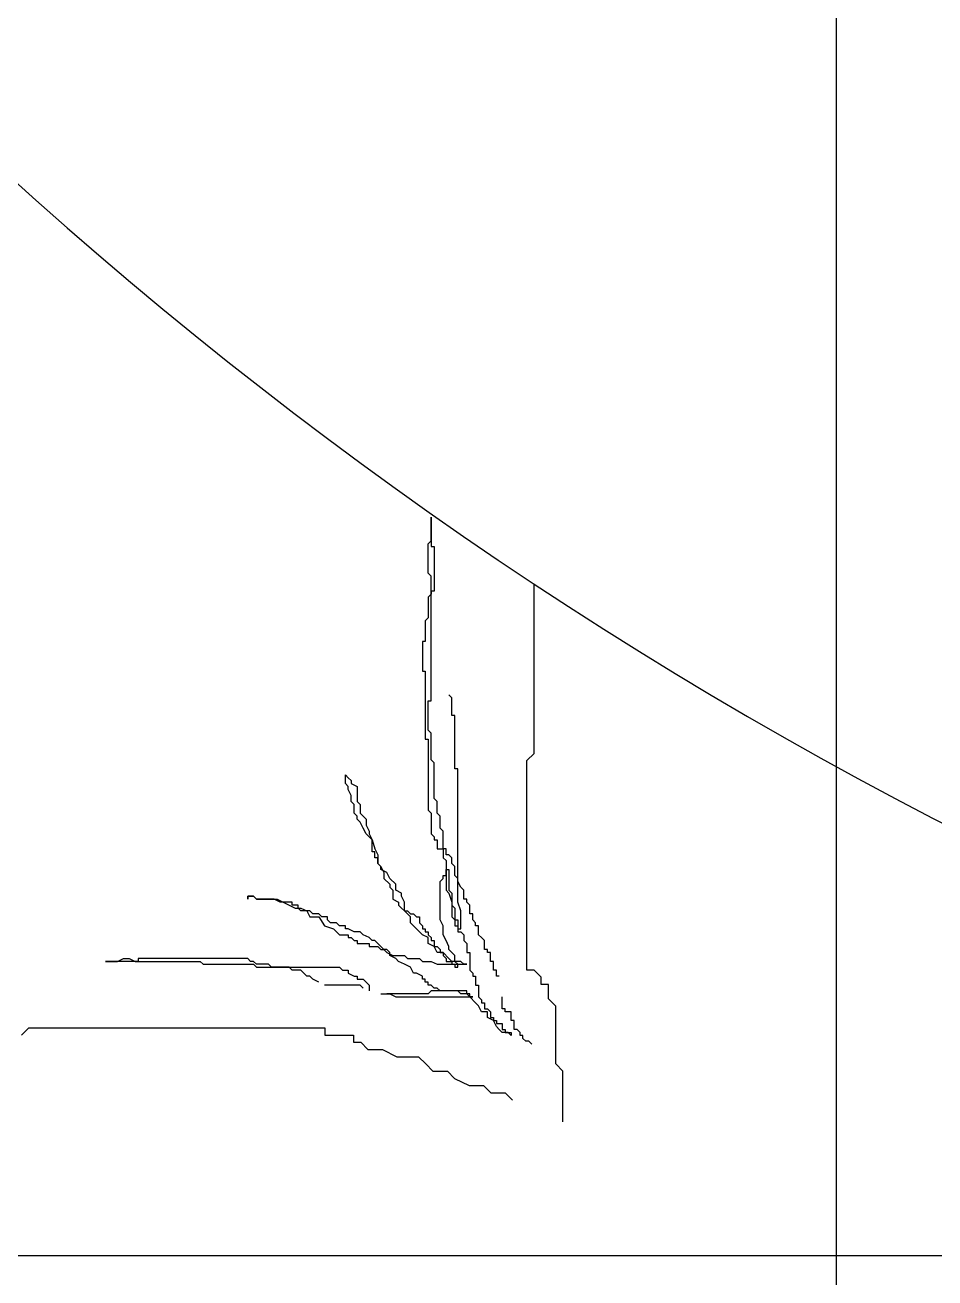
# Model space of a CAD drawing. Extents: x 182769.15 to 182771.38, y 101811.72 to 101812.21.
# Drawn here: x 182769.64168 to 182769.644893, y 101812.012698 to 101812.017123 of the extents above; entities that cross this region are included whole.
import ezdxf

# ---------------------------------------------------------------- set-up
doc = ezdxf.new("R2010")
doc.units = 0
doc.header["$MEASUREMENT"] = 0
doc.layers.add('iç yatay', color=3, linetype='Continuous')
doc.layers.add('tefriş', color=21, linetype='Continuous')

msp = doc.modelspace()

# ---------------------------------------------------------------- linework, layer by layer
at = {"layer": 'iç yatay'}
msp.add_line((182769.6445438637, 101812.0312237126), (182769.6445438637, 101811.9924083318), dxfattribs=at)
at = {"layer": 'tefriş', "color": 8}
for p, q in [((182769.6431139118, 101812.0153016103), (182769.6431139118, 101812.0153853186)), ((182769.6431139118, 101812.0153853186), (182769.6431139118, 101812.0152806857)), ((182769.6431034573, 101812.0152911529), (182769.6431139118, 101812.0153016103)), ((182769.6431034573, 101812.01518652), (182769.6431034573, 101812.0152911529)), ((182769.6431139118, 101812.0152806857), (182769.6431243663, 101812.0152806857)), ((182769.6431243663, 101812.0152806857), (182769.6431243663, 101812.0151237461)), ((182769.6431139118, 101812.0151760625), (182769.6431034573, 101812.01518652)), ((182769.6431139118, 101812.0147366162), (182769.6431139118, 101812.0151760625)), ((182769.6434770244, 101812.014550572), (182769.6434770244, 101812.0151497691)), ((182769.6431139118, 101812.0151132789), (182769.6431034573, 101812.0151028215)), ((182769.6431034573, 101812.0151028215), (182769.6431034573, 101812.0150295804)), ((182769.6431243663, 101812.0151237461), (182769.6431139118, 101812.0151237461)), ((182769.6431139118, 101812.0151237461), (182769.6431139118, 101812.0151132789)), ((182769.6431034573, 101812.0150295804), (182769.6430930027, 101812.0150191133)), ((182769.6430930027, 101812.0150191133), (182769.6430930027, 101812.0149458722)), ((182769.6430930027, 101812.0149458722), (182769.6430825535, 101812.0149458722)), ((182769.6430825535, 101812.0149458722), (182769.6430825535, 101812.014841249)), ((182769.6430825535, 101812.014841249), (182769.6430930027, 101812.014841249)), ((182769.6430930027, 101812.014841249), (182769.6430930027, 101812.0146006012)), ((182769.6431034573, 101812.0147366162), (182769.6431139118, 101812.0147366162)), ((182769.6431034573, 101812.014631993), (182769.6431034573, 101812.0147366162)), ((182769.6431870882, 101812.0147470833), (182769.6431766336, 101812.0147575408)), ((182769.6431870882, 101812.0146842997), (182769.6431870882, 101812.0147470833)), ((182769.6431975427, 101812.0146842997), (182769.6431870882, 101812.0146842997)), ((182769.6431975427, 101812.0144959683), (182769.6431975427, 101812.0146842997)), ((182769.6430930027, 101812.0146006012), (182769.6431034573, 101812.0146006012)), ((182769.6431139118, 101812.0146215258), (182769.6431034573, 101812.014631993)), ((182769.6431034573, 101812.0146006012), (182769.6431034573, 101812.0143494959)), ((182769.6431139118, 101812.0145273601), (182769.6431139118, 101812.0146215258)), ((182769.6431243663, 101812.0145169027), (182769.6431139118, 101812.0145273601)), ((182769.6431243663, 101812.0143913452), (182769.6431243663, 101812.0145169027)), ((182769.6434515267, 101812.0145250535), (182769.6434770244, 101812.014550572)), ((182769.6434515267, 101812.0137850735), (182769.6434515267, 101812.0145250535)), ((182769.6428107517, 101812.0144436616), (182769.6428107517, 101812.0144750437)), ((182769.6428107517, 101812.0144750437), (182769.6428212063, 101812.0144645862)), ((182769.6432079972, 101812.0144959683), (182769.6431975427, 101812.0144959683)), ((182769.6432079972, 101812.0140251399), (182769.6432079972, 101812.0144959683)), ((182769.6428212063, 101812.0144331944), (182769.6428107517, 101812.0144436616)), ((182769.6428212063, 101812.0144645862), (182769.6428316608, 101812.0144541191)), ((182769.6428212063, 101812.014422737), (182769.6428212063, 101812.0144331944)), ((182769.6428316608, 101812.0144018026), (182769.6428212063, 101812.014422737)), ((182769.6428316608, 101812.0144541191), (182769.6428316608, 101812.0144436616)), ((182769.6428316608, 101812.0144436616), (182769.6428525699, 101812.0144331944)), ((182769.6428525699, 101812.0144331944), (182769.6428525699, 101812.014380878)), ((182769.6428316608, 101812.014380878), (182769.6428316608, 101812.0144018026)), ((182769.6428421153, 101812.0143704205), (182769.6428316608, 101812.014380878)), ((182769.6428525699, 101812.014380878), (182769.6428630244, 101812.0143704205)), ((182769.6431348209, 101812.014380878), (182769.6431243663, 101812.0143913452)), ((182769.6431348209, 101812.0143390287), (182769.6431348209, 101812.014380878)), ((182769.6428421153, 101812.0143390287), (182769.6428421153, 101812.0143704205)), ((182769.6428525699, 101812.0143285713), (182769.6428421153, 101812.0143390287)), ((182769.6428630244, 101812.0143704205), (182769.6428630244, 101812.0143390287)), ((182769.6428630244, 101812.0143390287), (182769.642873479, 101812.0143285713)), ((182769.6431034573, 101812.0143494959), (182769.6431139118, 101812.0143390287)), ((182769.6431139118, 101812.0143390287), (182769.6431139118, 101812.0142657877)), ((182769.6431452754, 101812.0143285713), (182769.6431348209, 101812.0143390287)), ((182769.6428525699, 101812.0143181041), (182769.6428525699, 101812.0143285713)), ((182769.6428630244, 101812.0143076369), (182769.6428525699, 101812.0143181041)), ((182769.642873479, 101812.0142867123), (182769.6428630244, 101812.0143076369)), ((182769.642873479, 101812.0143285713), (182769.6428839281, 101812.0143181041)), ((182769.6428839281, 101812.0143181041), (182769.6428839281, 101812.0142971795)), ((182769.6428839281, 101812.0142971795), (182769.6428943826, 101812.0142762548)), ((182769.6431452754, 101812.0142867123), (182769.6431452754, 101812.0143285713)), ((182769.6428839281, 101812.0142657877), (182769.642873479, 101812.0142867123)), ((182769.6428943826, 101812.0142553302), (182769.6428839281, 101812.0142657877)), ((182769.6428943826, 101812.0142762548), (182769.6428943826, 101812.0142657877)), ((182769.6428943826, 101812.0142657877), (182769.6429048372, 101812.0142448631)), ((182769.6429048372, 101812.0142448631), (182769.6428943826, 101812.0142553302)), ((182769.6429048372, 101812.0142030138), (182769.6429048372, 101812.0142448631)), ((182769.6429048372, 101812.0142448631), (182769.6429152917, 101812.0142134713)), ((182769.6431139118, 101812.0142657877), (182769.6431243663, 101812.0142553302)), ((182769.6431243663, 101812.0142553302), (182769.6431243663, 101812.0142448631)), ((182769.6431243663, 101812.0142448631), (182769.6431348209, 101812.0142448631)), ((182769.6431348209, 101812.0142448631), (182769.6431348209, 101812.0142134713)), ((182769.6431557299, 101812.0142762548), (182769.6431452754, 101812.0142867123)), ((182769.6431557299, 101812.0142134713), (182769.6431557299, 101812.0142762548)), ((182769.6429152917, 101812.0142030138), (182769.6429048372, 101812.0142030138)), ((182769.6429152917, 101812.0142134713), (182769.6429257463, 101812.0141925466)), ((182769.6429152917, 101812.0141820891), (182769.6429152917, 101812.0142030138)), ((182769.6431348209, 101812.0142134713), (182769.6431557299, 101812.0142134713)), ((182769.6431661791, 101812.0142134713), (182769.6431557299, 101812.0142134713)), ((182769.6431557299, 101812.0142134713), (182769.6431557299, 101812.0141820891)), ((182769.6431661791, 101812.0141925466), (182769.6431661791, 101812.0142134713)), ((182769.6429257463, 101812.0141820891), (182769.6429152917, 101812.0141820891)), ((182769.6429257463, 101812.0141925466), (182769.6429257463, 101812.0141611645)), ((182769.6429257463, 101812.0141611645), (182769.6429257463, 101812.0141820891)), ((182769.6429362008, 101812.0141506973), (182769.6429257463, 101812.0141611645)), ((182769.6429257463, 101812.0141611645), (182769.6429362008, 101812.0141506973)), ((182769.6431557299, 101812.0141820891), (182769.6431661791, 101812.014171622)), ((182769.6431766336, 101812.0141925466), (182769.6431661791, 101812.0141925466)), ((182769.6431661791, 101812.014171622), (182769.6431661791, 101812.0141402302)), ((182769.6431870882, 101812.0141820891), (182769.6431766336, 101812.0141925466)), ((182769.6431870882, 101812.0141611645), (182769.6431870882, 101812.0141820891)), ((182769.6431975427, 101812.0141506973), (182769.6431870882, 101812.0141611645)), ((182769.6429362008, 101812.0141402302), (182769.6429362008, 101812.0141506973)), ((182769.6429362008, 101812.0141506973), (182769.6429466553, 101812.0141297727)), ((182769.6429571045, 101812.0141297727), (182769.6429362008, 101812.0141402302)), ((182769.6429466553, 101812.0141297727), (182769.6429466553, 101812.0141088481)), ((182769.642967559, 101812.0141088481), (182769.6429571045, 101812.0141297727)), ((182769.6431557299, 101812.0141193056), (182769.6431661791, 101812.0141193056)), ((182769.6431557299, 101812.0141088481), (182769.6431557299, 101812.0141193056)), ((182769.6431661791, 101812.0141402302), (182769.6431766336, 101812.0141402302)), ((182769.6431661791, 101812.0141193056), (182769.6431661791, 101812.0141402302)), ((182769.6431661791, 101812.0141402302), (182769.6431661791, 101812.0140669988)), ((182769.6431766336, 101812.0141402302), (182769.6431766336, 101812.0140669988)), ((182769.6431975427, 101812.0141193056), (182769.6431975427, 101812.0141506973)), ((182769.6432079972, 101812.0141088481), (182769.6431975427, 101812.0141193056)), ((182769.6429466553, 101812.0141088481), (182769.642967559, 101812.0140879235)), ((182769.6429884681, 101812.0140879235), (182769.642967559, 101812.0141088481)), ((182769.642967559, 101812.0140879235), (182769.642967559, 101812.0140774563)), ((182769.642967559, 101812.0140774563), (182769.6429780136, 101812.0140669988)), ((182769.6429780136, 101812.0140669988), (182769.6429780136, 101812.014035607)), ((182769.6429884681, 101812.0140669988), (182769.6429884681, 101812.0140879235)), ((182769.6430093772, 101812.0140565317), (182769.6429884681, 101812.0140669988)), ((182769.6431452754, 101812.0140983809), (182769.6431557299, 101812.0141088481)), ((182769.6431452754, 101812.013962366), (182769.6431452754, 101812.0140983809)), ((182769.6431661791, 101812.0140669988), (182769.6431766336, 101812.0140565317)), ((182769.6431766336, 101812.0140669988), (182769.6431870882, 101812.0140565317)), ((182769.6432079972, 101812.0140983809), (182769.6432079972, 101812.0141088481)), ((182769.6432184518, 101812.0140774563), (182769.6432079972, 101812.0140983809)), ((182769.6432289063, 101812.0140669988), (182769.6432184518, 101812.0140774563)), ((182769.6432289063, 101812.014035607), (182769.6432289063, 101812.0140669988)), ((182769.642486688, 101812.0140460645), (182769.6424657789, 101812.0140460645)), ((182769.6424657789, 101812.0140460645), (182769.6424657789, 101812.014035607)), ((182769.6424657789, 101812.014035607), (182769.6424657789, 101812.0140460645)), ((182769.6424657789, 101812.0140460645), (182769.642486688, 101812.0140460645)), ((182769.6424971425, 101812.014035607), (182769.642486688, 101812.0140460645)), ((182769.642486688, 101812.0140460645), (182769.6424971425, 101812.014035607)), ((182769.6425598644, 101812.014035607), (182769.6424971425, 101812.014035607)), ((182769.6424971425, 101812.014035607), (182769.6425703189, 101812.014035607)), ((182769.6425807734, 101812.0140251399), (182769.6425598644, 101812.014035607)), ((182769.6425703189, 101812.014035607), (182769.642591228, 101812.0140251399)), ((182769.6426225862, 101812.0140251399), (182769.6425807734, 101812.0140251399)), ((182769.642591228, 101812.0140251399), (182769.6426121317, 101812.0140146824)), ((182769.6426225862, 101812.0140146824), (182769.6426225862, 101812.0140251399)), ((182769.6429780136, 101812.014035607), (182769.6429989226, 101812.0140251399)), ((182769.6429989226, 101812.0140251399), (182769.6429989226, 101812.0140146824)), ((182769.6430093772, 101812.0140460645), (182769.6430093772, 101812.0140565317)), ((182769.6430198317, 101812.0140251399), (182769.6430093772, 101812.0140460645)), ((182769.6430198317, 101812.0139937577), (182769.6430198317, 101812.0140251399)), ((182769.6431766336, 101812.0140565317), (182769.6431870882, 101812.0140251399)), ((182769.6431870882, 101812.0140565317), (182769.6431870882, 101812.0140146824)), ((182769.6431870882, 101812.0140251399), (182769.6431870882, 101812.0139728331)), ((182769.6432184518, 101812.0139937577), (182769.6432079972, 101812.0140251399)), ((182769.6432393555, 101812.014035607), (182769.6432289063, 101812.014035607)), ((182769.6432393555, 101812.0140251399), (182769.6432393555, 101812.014035607)), ((182769.64324981, 101812.0140146824), (182769.6432393555, 101812.0140251399)), ((182769.6426121317, 101812.0140146824), (182769.6426330408, 101812.0140042152)), ((182769.6426434953, 101812.0140146824), (182769.6426225862, 101812.0140146824)), ((182769.6426330408, 101812.0140042152), (182769.6426539498, 101812.0140042152)), ((182769.6426434953, 101812.0140042152), (182769.6426434953, 101812.0140146824)), ((182769.6426539498, 101812.0139937577), (182769.6426434953, 101812.0140042152)), ((182769.6426539498, 101812.0140042152), (182769.6426748535, 101812.0139937577)), ((182769.6426853081, 101812.0139937577), (182769.6426539498, 101812.0139937577)), ((182769.6426748535, 101812.0139937577), (182769.6426853081, 101812.0139728331)), ((182769.6426957626, 101812.0139832906), (182769.6426853081, 101812.0139937577)), ((182769.6427166717, 101812.0139832906), (182769.6426957626, 101812.0139832906)), ((182769.6427271262, 101812.0139728331), (182769.6427166717, 101812.0139832906)), ((182769.6429989226, 101812.0140146824), (182769.6430093772, 101812.0140042152)), ((182769.6430093772, 101812.0140042152), (182769.6430198317, 101812.0139937577)), ((182769.6430407354, 101812.0139728331), (182769.6430198317, 101812.0139937577)), ((182769.6430198317, 101812.0139937577), (182769.6430302809, 101812.0139937577)), ((182769.6430302809, 101812.0139937577), (182769.6430407354, 101812.0139832906)), ((182769.6430407354, 101812.0139832906), (182769.64305119, 101812.0139832906)), ((182769.64305119, 101812.0139832906), (182769.6430616445, 101812.0139728331)), ((182769.6431870882, 101812.0140146824), (182769.6431975427, 101812.0140042152)), ((182769.6431975427, 101812.0140042152), (182769.6431975427, 101812.013962366)), ((182769.6432184518, 101812.0139309742), (182769.6432184518, 101812.0139937577)), ((182769.64324981, 101812.0139832906), (182769.64324981, 101812.0140146824)), ((182769.6432602645, 101812.0139832906), (182769.64324981, 101812.0139832906)), ((182769.6432602645, 101812.013962366), (182769.6432602645, 101812.0139832906)), ((182769.6426853081, 101812.0139728331), (182769.6427166717, 101812.0139728331)), ((182769.6427166717, 101812.0139728331), (182769.6427375807, 101812.0139414413)), ((182769.6427480299, 101812.0139728331), (182769.6427271262, 101812.0139728331)), ((182769.6427375807, 101812.0139414413), (182769.642768939, 101812.0139309742)), ((182769.6427480299, 101812.013962366), (182769.6427480299, 101812.0139728331)), ((182769.6427584844, 101812.0139518988), (182769.6427480299, 101812.013962366)), ((182769.6427793935, 101812.0139518988), (182769.6427584844, 101812.0139518988)), ((182769.642789848, 101812.0139414413), (182769.6427793935, 101812.0139518988)), ((182769.6428107517, 101812.0139414413), (182769.642789848, 101812.0139414413)), ((182769.6428107517, 101812.0139309742), (182769.6428107517, 101812.0139414413)), ((182769.6430407354, 101812.0139518988), (182769.6430407354, 101812.0139728331)), ((182769.64305119, 101812.0139414413), (182769.6430407354, 101812.0139518988)), ((182769.6430616445, 101812.0139309742), (182769.64305119, 101812.0139414413)), ((182769.6430616445, 101812.0139728331), (182769.643072099, 101812.0139728331)), ((182769.643072099, 101812.0139728331), (182769.643072099, 101812.0139518988)), ((182769.643072099, 101812.0139518988), (182769.6430825535, 101812.0139414413)), ((182769.6430825535, 101812.0139414413), (182769.6430825535, 101812.0139309742)), ((182769.6431557299, 101812.0139414413), (182769.6431452754, 101812.013962366)), ((182769.6431557299, 101812.0139100495), (182769.6431557299, 101812.0139414413)), ((182769.6431870882, 101812.0139728331), (182769.6431975427, 101812.013962366)), ((182769.6431975427, 101812.013962366), (182769.6432079972, 101812.013962366)), ((182769.6431975427, 101812.013962366), (182769.6431975427, 101812.0139414413)), ((182769.6431975427, 101812.0139414413), (182769.6432079972, 101812.0139414413)), ((182769.6432079972, 101812.013962366), (182769.6432079972, 101812.0139205167)), ((182769.6432079972, 101812.0139414413), (182769.6432079972, 101812.0139309742)), ((182769.6432707191, 101812.0139518988), (182769.6432602645, 101812.013962366)), ((182769.6432707191, 101812.0139414413), (182769.6432707191, 101812.0139518988)), ((182769.6432811736, 101812.0139414413), (182769.6432707191, 101812.0139414413)), ((182769.6432811736, 101812.0139100495), (182769.6432811736, 101812.0139414413)), ((182769.642768939, 101812.0139309742), (182769.642789848, 101812.0139100495)), ((182769.642789848, 101812.0139100495), (182769.6428212063, 101812.0139100495)), ((182769.6428212063, 101812.0139309742), (182769.6428107517, 101812.0139309742)), ((182769.6428421153, 101812.0139205167), (182769.6428212063, 101812.0139309742)), ((182769.6428212063, 101812.0139100495), (182769.6428212063, 101812.0138995921)), ((182769.6428212063, 101812.0138995921), (182769.6428316608, 101812.0138995921)), ((182769.6428316608, 101812.0138995921), (182769.6428421153, 101812.0138891249)), ((182769.6428630244, 101812.0139205167), (182769.6428421153, 101812.0139205167)), ((182769.642873479, 101812.0139100495), (182769.6428630244, 101812.0139205167)), ((182769.6428943826, 101812.0138995921), (182769.642873479, 101812.0139100495)), ((182769.6429048372, 101812.0138891249), (182769.6428943826, 101812.0138995921)), ((182769.643072099, 101812.0139205167), (182769.6430616445, 101812.0139309742)), ((182769.6430825535, 101812.0139100495), (182769.643072099, 101812.0139205167)), ((182769.6430825535, 101812.0139309742), (182769.6430930027, 101812.0139309742)), ((182769.6431034573, 101812.0138995921), (182769.6430825535, 101812.0139100495)), ((182769.6430930027, 101812.0139309742), (182769.6430930027, 101812.0139205167)), ((182769.6430930027, 101812.0139205167), (182769.6431034573, 101812.0139205167)), ((182769.6431034573, 101812.0139205167), (182769.6431034573, 101812.0139100495)), ((182769.6431034573, 101812.0139100495), (182769.6431139118, 101812.0138995921)), ((182769.6431034573, 101812.0138786674), (182769.6431034573, 101812.0138995921)), ((182769.6431139118, 101812.0138995921), (182769.6431139118, 101812.0138891249)), ((182769.6431661791, 101812.0138891249), (182769.6431557299, 101812.0139100495)), ((182769.6432079972, 101812.0139309742), (182769.6432184518, 101812.0139309742)), ((182769.6432079972, 101812.0139205167), (182769.6432184518, 101812.0139205167)), ((182769.6432184518, 101812.0139205167), (182769.6432289063, 101812.0139100495)), ((182769.6432289063, 101812.0139100495), (182769.6432289063, 101812.0138891249)), ((182769.6432916281, 101812.0138995921), (182769.6432811736, 101812.0139100495)), ((182769.6433020773, 101812.0138891249), (182769.6432916281, 101812.0138995921)), ((182769.6428421153, 101812.0138891249), (182769.6428525699, 101812.0138891249)), ((182769.6428525699, 101812.0138891249), (182769.6428525699, 101812.0138786674)), ((182769.6428525699, 101812.0138786674), (182769.6428943826, 101812.0138786674)), ((182769.6428943826, 101812.0138786674), (182769.6428943826, 101812.0138682003)), ((182769.6428943826, 101812.0138682003), (182769.6429257463, 101812.0138682003)), ((182769.6429152917, 101812.0138891249), (182769.6429048372, 101812.0138891249)), ((182769.6429257463, 101812.0138786674), (182769.6429152917, 101812.0138891249)), ((182769.6429466553, 101812.0138577331), (182769.6429257463, 101812.0138786674)), ((182769.6429257463, 101812.0138682003), (182769.6429362008, 101812.0138577331)), ((182769.6429362008, 101812.0138577331), (182769.6429466553, 101812.0138577331)), ((182769.6429571045, 101812.0138577331), (182769.6429466553, 101812.0138577331)), ((182769.6429466553, 101812.0138577331), (182769.6429571045, 101812.0138472756)), ((182769.642967559, 101812.0138472756), (182769.6429571045, 101812.0138577331)), ((182769.6429571045, 101812.0138472756), (182769.6429780136, 101812.0138368085)), ((182769.642967559, 101812.0138368085), (182769.642967559, 101812.0138472756)), ((182769.6431243663, 101812.0138682003), (182769.6431034573, 101812.0138786674)), ((182769.6431139118, 101812.0138891249), (182769.6431243663, 101812.0138891249)), ((182769.6431243663, 101812.0138891249), (182769.6431243663, 101812.0138682003)), ((182769.6431348209, 101812.0138472756), (182769.6431243663, 101812.0138682003)), ((182769.6431243663, 101812.0138682003), (182769.6431348209, 101812.0138682003)), ((182769.6431348209, 101812.0138682003), (182769.6431452754, 101812.0138577331)), ((182769.6431557299, 101812.0138472756), (182769.6431348209, 101812.0138472756)), ((182769.6431452754, 101812.0138577331), (182769.6431452754, 101812.0138472756)), ((182769.6431452754, 101812.0138472756), (182769.6431557299, 101812.0138472756)), ((182769.6431766336, 101812.013826351), (182769.6431557299, 101812.0138472756)), ((182769.6431557299, 101812.0138472756), (182769.6431557299, 101812.0138368085)), ((182769.6431766336, 101812.0138682003), (182769.6431661791, 101812.0138891249)), ((182769.6431766336, 101812.0138577331), (182769.6431766336, 101812.0138682003)), ((182769.6431870882, 101812.0138472756), (182769.6431766336, 101812.0138577331)), ((182769.6431975427, 101812.0138368085), (182769.6431870882, 101812.0138472756)), ((182769.6432289063, 101812.0138891249), (182769.6432393555, 101812.0138786674)), ((182769.6432393555, 101812.0138786674), (182769.6432393555, 101812.0138472756)), ((182769.6432393555, 101812.0138472756), (182769.64324981, 101812.0138472756)), ((182769.64324981, 101812.0138472756), (182769.64324981, 101812.0137845017)), ((182769.6433020773, 101812.0138577331), (182769.6433020773, 101812.0138891249)), ((182769.6433125318, 101812.0138577331), (182769.6433020773, 101812.0138577331)), ((182769.6433125318, 101812.0138472756), (182769.6433125318, 101812.0138577331)), ((182769.6433229864, 101812.0138472756), (182769.6433125318, 101812.0138472756)), ((182769.6433229864, 101812.0138158838), (182769.6433229864, 101812.0138472756)), ((182769.6420789933, 101812.0138158838), (182769.6419640042, 101812.0138158838)), ((182769.6419640042, 101812.0138158838), (182769.642005817, 101812.0138158838)), ((182769.642005817, 101812.0138158838), (182769.642026726, 101812.013826351)), ((182769.642026726, 101812.013826351), (182769.6420476297, 101812.013826351)), ((182769.6420476297, 101812.013826351), (182769.6420685388, 101812.0138158838)), ((182769.6420685388, 101812.0138158838), (182769.6422985225, 101812.0138158838)), ((182769.6424657789, 101812.013826351), (182769.6420789933, 101812.013826351)), ((182769.6420789933, 101812.013826351), (182769.6420789933, 101812.0138158838)), ((182769.6422985225, 101812.0138158838), (182769.642308977, 101812.0138054264)), ((182769.642308977, 101812.0138054264), (182769.642486688, 101812.0138054264)), ((182769.6424762334, 101812.0138158838), (182769.6424657789, 101812.013826351)), ((182769.642486688, 101812.0138158838), (182769.6424762334, 101812.0138158838)), ((182769.6424971425, 101812.0138054264), (182769.642486688, 101812.0138158838)), ((182769.642486688, 101812.0138054264), (182769.6424971425, 101812.0137949592)), ((182769.6425389553, 101812.0138054264), (182769.6424971425, 101812.0138054264)), ((182769.6425494099, 101812.0137949592), (182769.6425389553, 101812.0138054264)), ((182769.6429884681, 101812.013826351), (182769.642967559, 101812.0138368085)), ((182769.6429780136, 101812.0138368085), (182769.6430198317, 101812.0138368085)), ((182769.6429989226, 101812.0138158838), (182769.6429884681, 101812.013826351)), ((182769.6430198317, 101812.0138054264), (182769.6429989226, 101812.0138158838)), ((182769.6430198317, 101812.0138368085), (182769.6430302809, 101812.013826351)), ((182769.6430407354, 101812.0137949592), (182769.6430198317, 101812.0138054264)), ((182769.6430302809, 101812.013826351), (182769.643072099, 101812.013826351)), ((182769.643072099, 101812.013826351), (182769.6430825535, 101812.0138158838)), ((182769.6430825535, 101812.0138158838), (182769.6431139118, 101812.0138158838)), ((182769.6431139118, 101812.0138158838), (182769.6431348209, 101812.0138054264)), ((182769.6431348209, 101812.0138054264), (182769.6432393555, 101812.0138054264)), ((182769.6431557299, 101812.0138368085), (182769.6431661791, 101812.013826351)), ((182769.6431661791, 101812.013826351), (182769.6431661791, 101812.0138158838)), ((182769.6431661791, 101812.0138158838), (182769.6431870882, 101812.0138158838)), ((182769.6431870882, 101812.0138158838), (182769.6431766336, 101812.013826351)), ((182769.6432184518, 101812.0138158838), (182769.6431870882, 101812.0138158838)), ((182769.6431870882, 101812.0138158838), (182769.6431870882, 101812.0138054264)), ((182769.6431870882, 101812.0138054264), (182769.6431975427, 101812.0138054264)), ((182769.6431975427, 101812.0138158838), (182769.6431975427, 101812.0138368085)), ((182769.6432079972, 101812.0138054264), (182769.6431975427, 101812.0138158838)), ((182769.6431975427, 101812.0138054264), (182769.6431975427, 101812.0137949592)), ((182769.6432079972, 101812.0137949592), (182769.6432079972, 101812.0138054264)), ((182769.6432289063, 101812.0138054264), (182769.6432184518, 101812.0138158838)), ((182769.6432393555, 101812.0138054264), (182769.6432289063, 101812.0138054264)), ((182769.6433334409, 101812.0138158838), (182769.6433229864, 101812.0138158838)), ((182769.6433334409, 101812.0137845017), (182769.6433334409, 101812.0138158838)), ((182769.6424971425, 101812.0137949592), (182769.642789848, 101812.0137949592)), ((182769.6426121317, 101812.0137949592), (182769.6425494099, 101812.0137949592)), ((182769.6426225862, 101812.0137845017), (182769.6426121317, 101812.0137949592)), ((182769.6426539498, 101812.0137845017), (182769.6426225862, 101812.0137845017)), ((182769.6426644044, 101812.0137740346), (182769.6426539498, 101812.0137845017)), ((182769.6426748535, 101812.0137635674), (182769.6426644044, 101812.0137740346)), ((182769.6426853081, 101812.0137635674), (182769.6426748535, 101812.0137635674)), ((182769.6426957626, 101812.0137531099), (182769.6426853081, 101812.0137635674)), ((182769.642789848, 101812.0137949592), (182769.6428003026, 101812.0137845017)), ((182769.6428003026, 101812.0137845017), (182769.6428212063, 101812.0137845017)), ((182769.6428212063, 101812.0137845017), (182769.6428212063, 101812.0137740346)), ((182769.6428212063, 101812.0137740346), (182769.6428421153, 101812.0137635674)), ((182769.6428421153, 101812.0137635674), (182769.6428525699, 101812.0137635674)), ((182769.6428525699, 101812.0137635674), (182769.6428525699, 101812.0137531099)), ((182769.64305119, 101812.0137740346), (182769.6430407354, 101812.0137949592)), ((182769.6430616445, 101812.0137740346), (182769.64305119, 101812.0137740346)), ((182769.6430825535, 101812.0137635674), (182769.6430616445, 101812.0137740346)), ((182769.6430825535, 101812.0137531099), (182769.6430825535, 101812.0137635674)), ((182769.6431975427, 101812.0137949592), (182769.6432079972, 101812.0137949592)), ((182769.64324981, 101812.0137845017), (182769.6432602645, 101812.0137740346)), ((182769.6432602645, 101812.0137740346), (182769.6432602645, 101812.0137635674)), ((182769.6432602645, 101812.0137635674), (182769.6432707191, 101812.0137635674)), ((182769.6432707191, 101812.0137635674), (182769.6432707191, 101812.0137321853)), ((182769.6433438954, 101812.0137845017), (182769.6433334409, 101812.0137845017)), ((182769.6433438954, 101812.0137635674), (182769.6433438954, 101812.0137845017)), ((182769.64335435, 101812.0137635674), (182769.6433438954, 101812.0137635674)), ((182769.6434770244, 101812.0137850735), (182769.6434515267, 101812.0137850735)), ((182769.6435025167, 101812.0137595647), (182769.6434770244, 101812.0137850735)), ((182769.6435025167, 101812.0137340461), (182769.6435025167, 101812.0137595647)), ((182769.6427166717, 101812.0137426428), (182769.6426957626, 101812.0137531099)), ((182769.6428630244, 101812.0137321853), (182769.6427375807, 101812.0137321853)), ((182769.6428525699, 101812.0137531099), (182769.642873479, 101812.0137531099)), ((182769.642873479, 101812.0137217181), (182769.6428630244, 101812.0137321853)), ((182769.642873479, 101812.0137531099), (182769.6428839281, 101812.0137426428)), ((182769.6428839281, 101812.0137426428), (182769.6428943826, 101812.0137321853)), ((182769.6428943826, 101812.0137321853), (182769.6428943826, 101812.0137112607)), ((182769.6430930027, 101812.0137531099), (182769.6430825535, 101812.0137531099)), ((182769.6430930027, 101812.0137426428), (182769.6430930027, 101812.0137531099)), ((182769.6431034573, 101812.0137426428), (182769.6430930027, 101812.0137426428)), ((182769.6431034573, 101812.0137321853), (182769.6431034573, 101812.0137426428)), ((182769.6431139118, 101812.0137321853), (182769.6431034573, 101812.0137321853)), ((182769.6431243663, 101812.0137217181), (182769.6431139118, 101812.0137321853)), ((182769.6431348209, 101812.0137217181), (182769.6431243663, 101812.0137217181)), ((182769.6431452754, 101812.0137112607), (182769.6431348209, 101812.0137217181)), ((182769.6432707191, 101812.0137321853), (182769.6432811736, 101812.0137321853)), ((182769.6432811736, 101812.0137321853), (182769.6432811736, 101812.013690336)), ((182769.643528009, 101812.0137340461), (182769.6435025167, 101812.0137340461)), ((182769.643528009, 101812.013683009), (182769.643528009, 101812.0137340461)), ((182769.6429362008, 101812.0137007935), (182769.642967559, 101812.0137007935)), ((182769.6431034573, 101812.0137007935), (182769.6429571045, 101812.0137007935)), ((182769.642967559, 101812.0137007935), (182769.6429884681, 101812.013690336)), ((182769.6429884681, 101812.013690336), (182769.6432602645, 101812.013690336)), ((182769.6431139118, 101812.0137112607), (182769.6431034573, 101812.0137007935)), ((182769.6432079972, 101812.0137112607), (182769.6431139118, 101812.0137112607)), ((182769.6432393555, 101812.0137112607), (182769.6431452754, 101812.0137112607)), ((182769.6432184518, 101812.0137007935), (182769.6432079972, 101812.0137112607)), ((182769.6432393555, 101812.0137007935), (182769.6432184518, 101812.0137007935)), ((182769.6432393555, 101812.0137007935), (182769.6432393555, 101812.0137112607)), ((182769.64324981, 101812.013690336), (182769.6432393555, 101812.0137007935)), ((182769.64324981, 101812.0137007935), (182769.6432393555, 101812.0137007935)), ((182769.64324981, 101812.013690336), (182769.64324981, 101812.0137007935)), ((182769.6432707191, 101812.0136694017), (182769.64324981, 101812.013690336)), ((182769.6432602645, 101812.013690336), (182769.64324981, 101812.013690336)), ((182769.6432811736, 101812.0136589442), (182769.6432707191, 101812.0136694017)), ((182769.6432811736, 101812.013690336), (182769.6432916281, 101812.0136798689)), ((182769.6432916281, 101812.0136798689), (182769.6432916281, 101812.0136694017)), ((182769.6432916281, 101812.0136694017), (182769.6433020773, 101812.0136694017)), ((182769.6433020773, 101812.0136694017), (182769.6433020773, 101812.0136484771)), ((182769.6433648045, 101812.0136484771), (182769.6433648045, 101812.013690336)), ((182769.6435535067, 101812.0136575002), (182769.643528009, 101812.013683009)), ((182769.6432916281, 101812.0136380196), (182769.6432811736, 101812.0136589442)), ((182769.6433125318, 101812.0136380196), (182769.6432916281, 101812.0136380196)), ((182769.6433020773, 101812.0136484771), (182769.6433125318, 101812.0136484771)), ((182769.6433125318, 101812.0136484771), (182769.6433229864, 101812.0136380196)), ((182769.6433125318, 101812.013617095), (182769.6433125318, 101812.0136380196)), ((182769.6433229864, 101812.0136380196), (182769.6433229864, 101812.013617095)), ((182769.6433752537, 101812.0136484771), (182769.6433648045, 101812.0136484771)), ((182769.6433752537, 101812.0136380196), (182769.6433752537, 101812.0136484771)), ((182769.6433961627, 101812.0136380196), (182769.6433752537, 101812.0136380196)), ((182769.6433961627, 101812.0136066278), (182769.6433961627, 101812.0136380196)), ((182769.6435535067, 101812.0134533614), (182769.6435535067, 101812.0136575002)), ((182769.6416669408, 101812.0135554259), (182769.6416924385, 101812.0135809445)), ((182769.6416924385, 101812.0135809445), (182769.6427376934, 101812.0135809445)), ((182769.6427376934, 101812.0135809445), (182769.6427376934, 101812.0135554259)), ((182769.6433334409, 101812.0136066278), (182769.6433125318, 101812.013617095)), ((182769.6433229864, 101812.013617095), (182769.6433334409, 101812.013617095)), ((182769.6433334409, 101812.013617095), (182769.6433334409, 101812.0136066278)), ((182769.6433334409, 101812.0136066278), (182769.6433438954, 101812.0136066278)), ((182769.6433438954, 101812.0135857032), (182769.6433334409, 101812.0136066278)), ((182769.6433438954, 101812.0136066278), (182769.6433438954, 101812.0135961606)), ((182769.6433438954, 101812.0135961606), (182769.6433648045, 101812.0135961606)), ((182769.64335435, 101812.013575236), (182769.6433438954, 101812.0135857032)), ((182769.6433648045, 101812.0135961606), (182769.6433648045, 101812.013575236)), ((182769.6434066173, 101812.0136066278), (182769.6433961627, 101812.0136066278)), ((182769.6434066173, 101812.013575236), (182769.6434066173, 101812.0136066278)), ((182769.6427376934, 101812.0135554259), (182769.6428396681, 101812.0135554259)), ((182769.6428396681, 101812.0135554259), (182769.6428396681, 101812.0135299171)), ((182769.6433648045, 101812.0135647785), (182769.64335435, 101812.013575236)), ((182769.6433648045, 101812.013575236), (182769.6433752537, 101812.013575236)), ((182769.6433857082, 101812.0135647785), (182769.6433648045, 101812.0135647785)), ((182769.6433752537, 101812.013575236), (182769.6433752537, 101812.0135647785)), ((182769.6433752537, 101812.0135647785), (182769.6433961627, 101812.0135647785)), ((182769.6433961627, 101812.0135543114), (182769.6433857082, 101812.0135647785)), ((182769.6433961627, 101812.0135647785), (182769.6433961627, 101812.0135543114)), ((182769.6434170718, 101812.013575236), (182769.6434066173, 101812.013575236)), ((182769.6434275264, 101812.0135647785), (182769.6434170718, 101812.013575236)), ((182769.6434275264, 101812.0135543114), (182769.6434275264, 101812.0135647785)), ((182769.6434379809, 101812.0135543114), (182769.6434275264, 101812.0135543114)), ((182769.6434379809, 101812.0135438539), (182769.6434379809, 101812.0135543114)), ((182769.6434484301, 101812.0135333867), (182769.6434379809, 101812.0135438539)), ((182769.6428396681, 101812.0135299171), (182769.6428651658, 101812.0135299171)), ((182769.6428651658, 101812.0135299171), (182769.6428906581, 101812.0135043985)), ((182769.6428906581, 101812.0135043985), (182769.6429416481, 101812.0135043985)), ((182769.6429416481, 101812.0135043985), (182769.6429926328, 101812.01347888)), ((182769.6434588846, 101812.0135333867), (182769.6434484301, 101812.0135333867)), ((182769.6434693391, 101812.0135229293), (182769.6434588846, 101812.0135333867)), ((182769.6429926328, 101812.01347888), (182769.6430691151, 101812.01347888)), ((182769.6430691151, 101812.01347888), (182769.6430946128, 101812.0134533614)), ((182769.6430946128, 101812.0134533614), (182769.6431201051, 101812.0134278526)), ((182769.6435789991, 101812.0134278526), (182769.6435535067, 101812.0134533614)), ((182769.6431201051, 101812.0134278526), (182769.6431710951, 101812.0134278526)), ((182769.6431710951, 101812.0134278526), (182769.6431965874, 101812.013402334)), ((182769.6435789991, 101812.0132492323), (182769.6435789991, 101812.0134278526)), ((182769.6431965874, 101812.013402334), (182769.6432475774, 101812.0133768154)), ((182769.6432475774, 101812.0133768154), (182769.6432985621, 101812.0133768154)), ((182769.6432985621, 101812.0133768154), (182769.6433240598, 101812.0133512969)), ((182769.6433240598, 101812.0133512969), (182769.6433750444, 101812.0133512969)), ((182769.6433750444, 101812.0133512969), (182769.6434005421, 101812.0133257783))]:
    msp.add_line(p, q, dxfattribs=at)
at = {"layer": 'tefriş'}
msp.add_line((182769.6387945448, 101812.0127763264), (182769.6719945448, 101812.0127763264), dxfattribs=at)
msp.add_arc((182769.6519700894, 101812.0279960998), 0.01540001183752633, 189.7945059710071, 261.2254422525828, dxfattribs=at)

doc.saveas('drawing.dxf')
